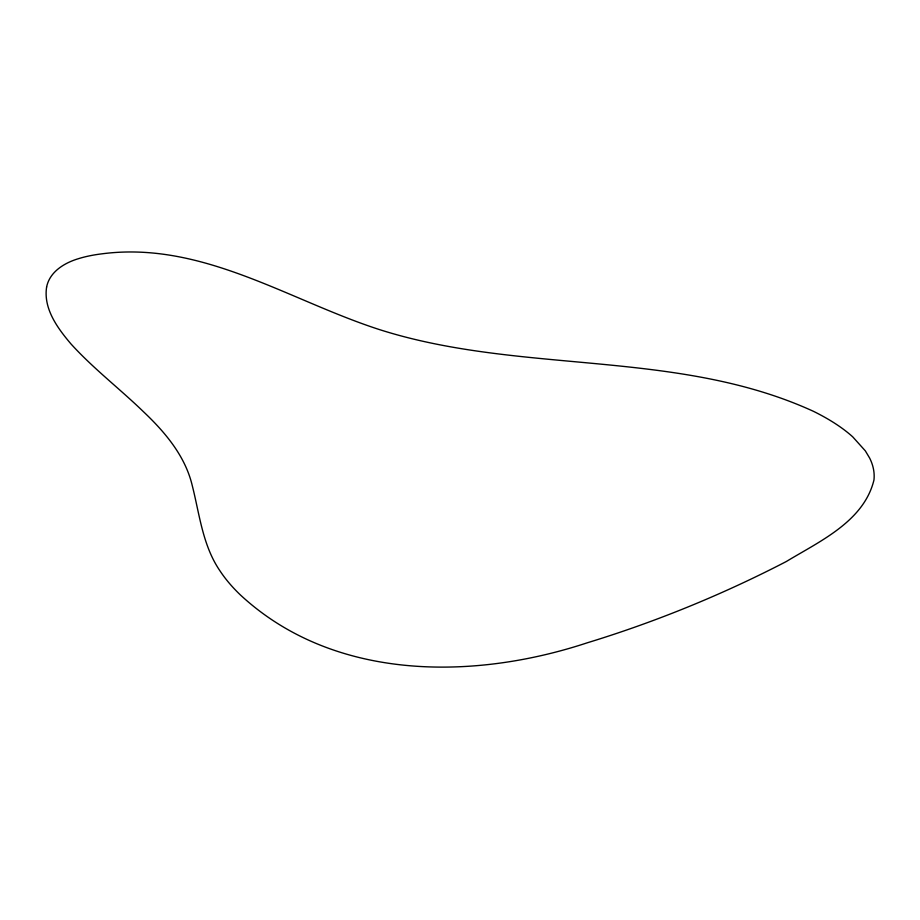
<?xml version="1.0" encoding="UTF-8"?>
<svg xmlns="http://www.w3.org/2000/svg" width="920" height="920" viewBox="0 0 920 920"><rect width="100%" height="100%" fill="white"/><g stroke="black" fill="none" stroke-linecap="round" stroke-linejoin="round"><path stroke-width="1.38" d="M46.621 286.971C43.205 308.775 57.672 328.256 70.978 343.942C93.254 368.483 119.692 388.7 143.451 411.711C165.002 432.112 185.208 455.94 192.234 485.495C199.605 514.476 202.653 545.652 220.041 570.952A483.391 177.951 2.6 0 0 240.062 594.63C333.074 681.191 472.719 680.581 587.04 642.873C655.741 621.885 722.568 594.561 786.335 561.51C819.697 541.259 863.811 521.502 873.942 480.091A262.982 96.807 2.6 0 0 869.641 458.068L865.341 450.88L852.771 436.897A272.734 100.406 2.6 0 0 813.349 411.274C676.879 348.829 520.513 374.566 379.397 329.567C288.581 300.207 201.859 240.798 102.166 253.805A81.351 29.946 2.6 0 0 78.384 258.704C64.515 262.844 49.714 271.71 46.621 286.971"/></g></svg>
